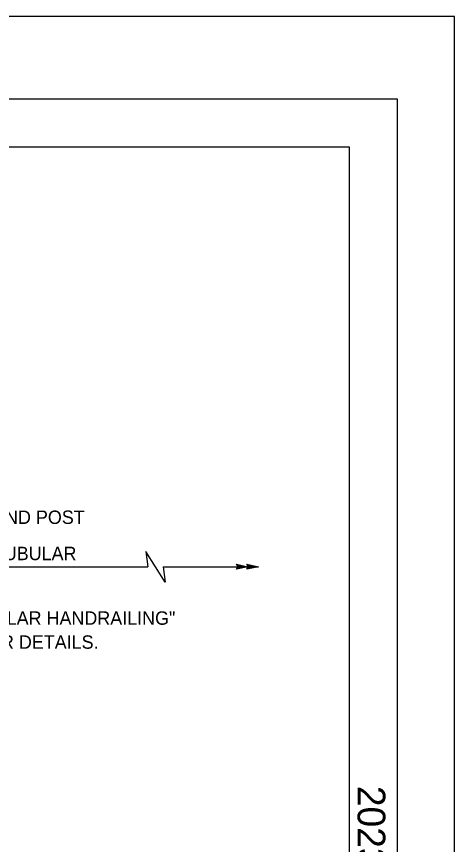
# Model space of a CAD drawing. Extents: x -893 to 867, y -474 to 712.
# Drawn here: x 637.8 to 866.5, y 280 to 712 of the extents above; entities that cross this region are included whole.
import ezdxf

# ---------------------------------------------------------------- set-up
doc = ezdxf.new("R2010")
doc.units = 0
for name, color, linetype in [('56 Stage 3 Anno', 7, 'Continuous'), ('57 Undefined', 7, 'Continuous'), ('border_PLOTTING-ELEMENTS', 7, 'Continuous'), ('border_rw_22x34_Cut_Lines', 7, 'Continuous'), ('border_SHEET', 7, 'Continuous'), ('border_WITHIN-BORDER-anno', 7, 'Continuous')]:
    doc.layers.add(name, color=color, linetype=linetype)

msp = doc.modelspace()

# ---------------------------------------------------------------- linework, layer by layer
at = {"layer": '56 Stage 3 Anno'}
for p, q in [((482.73, 424.9), (706.32, 424.9)), ((714.32, 424.9), (764.14, 424.9)), ((753.39, 424.9), (752.59, 426.24)), ((752.59, 426.24), (752.59, 426.24)), ((752.59, 426.24), (758.59, 424.9)), ((758.59, 424.9), (752.59, 423.57)), ((752.59, 423.57), (753.39, 424.9)), ((752.59, 423.57), (752.59, 423.57)), ((752.81, 425.88), (757.21, 424.9)), ((757.2, 424.89), (752.83, 423.92)), ((755.83, 424.9), (753, 424.27)), ((753.04, 425.52), (755.83, 424.9)), ((753.22, 425.17), (754.45, 424.9)), ((754.45, 424.9), (753.24, 424.63)), ((758.94, 424.9), (758.14, 426.24)), ((758.14, 426.24), (758.14, 426.24)), ((758.14, 426.24), (764.14, 424.9)), ((764.14, 424.9), (758.14, 423.57)), ((758.14, 423.57), (758.94, 424.9)), ((758.14, 423.57), (758.14, 423.57)), ((758.36, 425.88), (762.76, 424.9)), ((762.75, 424.89), (758.38, 423.92)), ((761.38, 424.9), (758.55, 424.27)), ((758.59, 425.52), (761.38, 424.9)), ((758.59, 424.9), (758.59, 424.9)), ((758.77, 425.17), (760, 424.9)), ((760, 424.9), (758.79, 424.63)), ((764.14, 424.9), (764.14, 424.9))]:
    msp.add_line(p, q, dxfattribs=at)
msp.add_lwpolyline([(714.32, 424.9), (715.32, 416.9), (705.32, 432.9), (706.32, 424.9)], dxfattribs=at)
at = {"layer": 'border_PLOTTING-ELEMENTS'}
for points in [[(-893.45, -474.04), (866.55, -474.04), (866.55, 711.96), (-893.45, 711.96)], [(-863.45, 668.96), (836.55, 668.96), (836.55, -431.04), (-863.45, -431.04)]]:
    msp.add_lwpolyline(points, close=True, dxfattribs=at)
at = {"layer": 'border_rw_22x34_Cut_Lines'}
msp.add_lwpolyline([(-863.45, 668.96), (836.55, 668.96), (836.55, -431.04), (-863.45, -431.04)], close=True, dxfattribs=at)
at = {"layer": 'border_SHEET'}
for p, q in [((-813.45, 643.96), (811.55, 643.96)), ((811.55, 643.96), (811.55, -406.04))]:
    msp.add_line(p, q, dxfattribs=at)

# ---------------------------------------------------------------- texts
at = {"layer": '57 Undefined'}
for s, p in [('L3 1/2 x 2 1/2 x 1/4 OVER END POST', (514.17, 447.25)), ('LENGTH FOR PAYMENT OF TUBULAR', (499, 428.35)), ('SEE "TUBULAR HANDRAILING"', (582.49, 394.64)), ('SHEET FOR DETAILS.', (582.82, 382.13))]:
    msp.add_text(s, height=7, dxfattribs=at).set_placement(p)
at = {"layer": 'border_WITHIN-BORDER-anno'}
msp.add_text('2023 STANDARD PLAN B11-52', height=14.5, rotation=270, dxfattribs=at).set_placement((815.92, 310.6))

doc.saveas('drawing.dxf')
